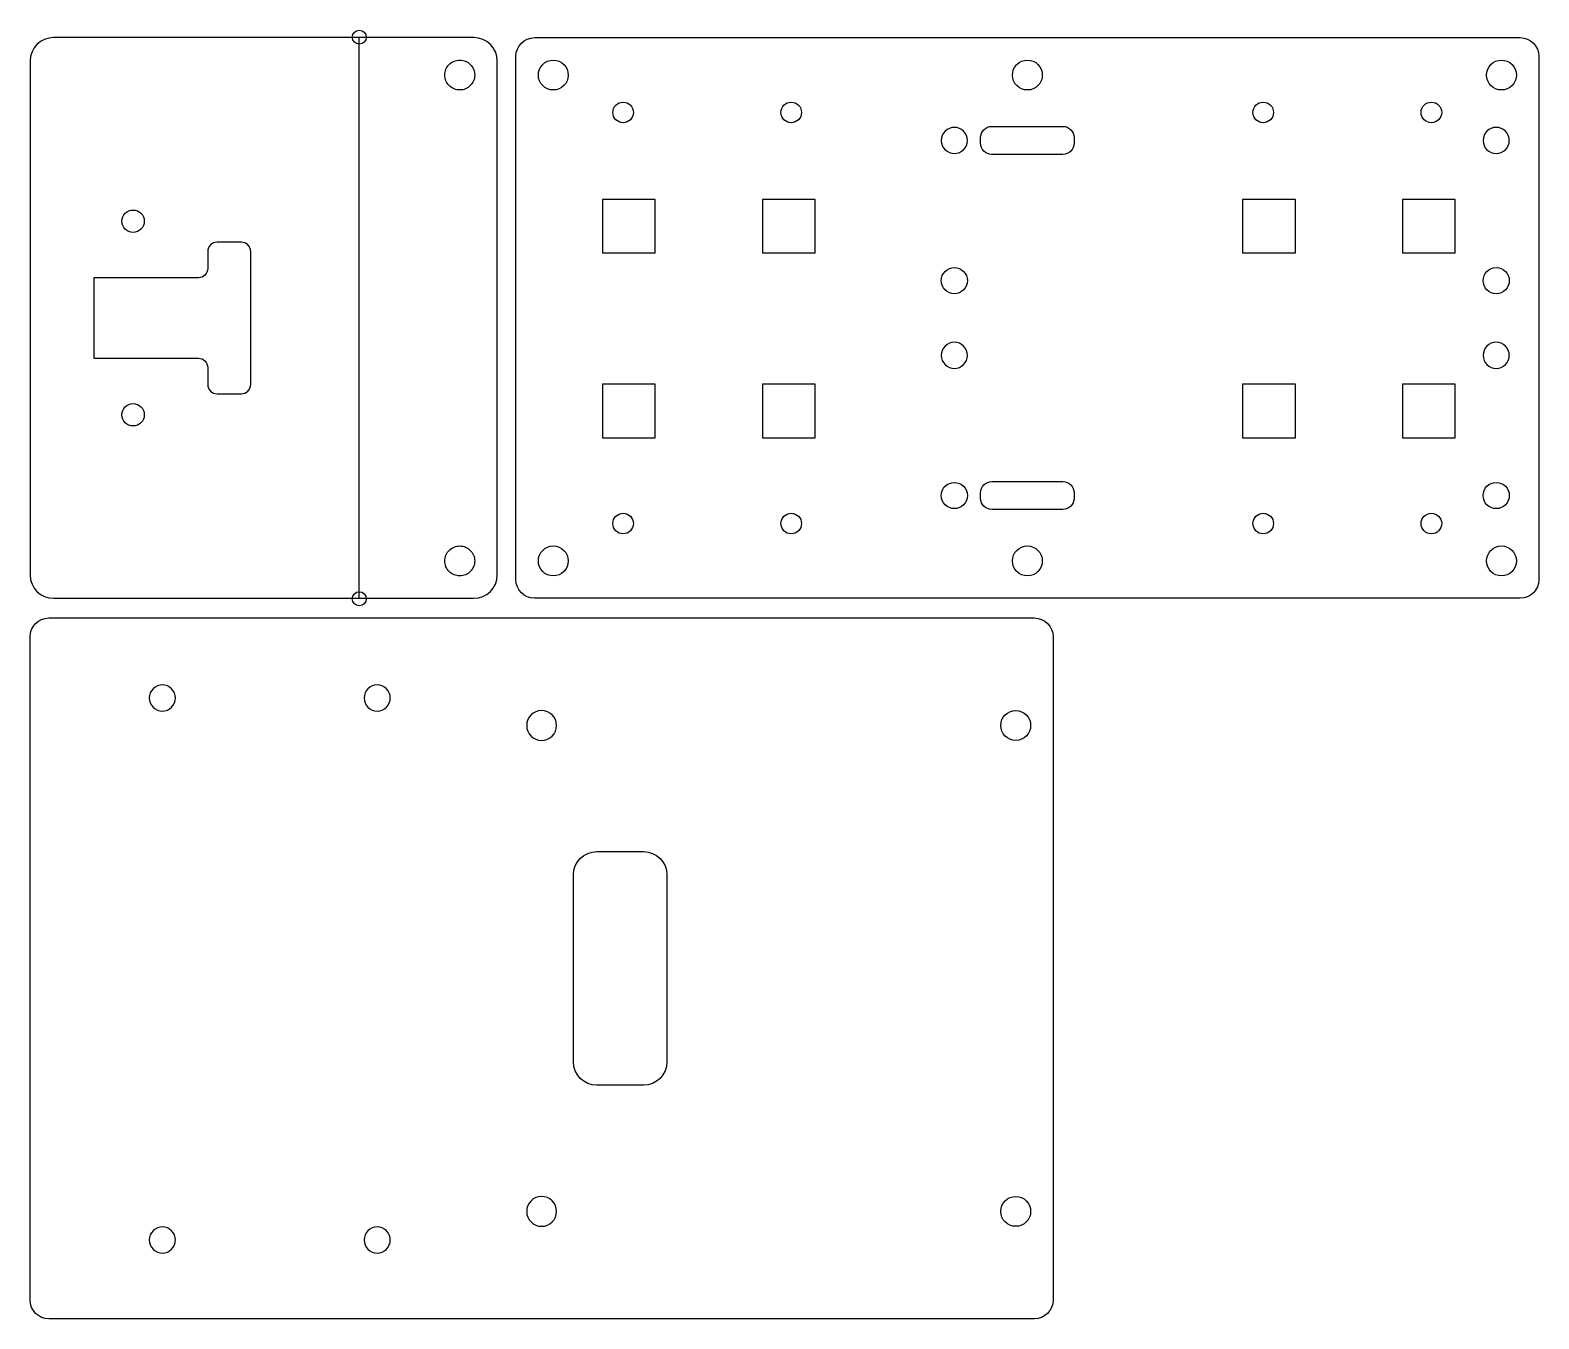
# Model space of a CAD drawing. Extents: x 24 to 186, y 78 to 216.
import ezdxf

# ---------------------------------------------------------------- set-up
doc = ezdxf.new("R2010")
doc.units = 0
doc.layers.add('Layer_1', color=7, linetype='CONTINUOUS')

msp = doc.modelspace()

# ---------------------------------------------------------------- linework, layer by layer
at = {"layer": 'Layer_1', "color": 7}
for p, q in [((71.575402, 215.307783), (26.575559, 215.307783)), ((60.059796, 215.357706), (60.059796, 215.357706)), ((78.075607, 215.307783), (183.57546, 215.307783)), ((76.076073, 157.30753), (76.076073, 213.306873)), ((185.574996, 213.306873), (185.574996, 157.30753)), ((24.075798, 212.806645), (24.075798, 157.807757)), ((74.07516, 157.807757), (74.07516, 212.806645)), ((88.647916, 207.308271), (88.647916, 207.308271)), ((106.647852, 207.308271), (106.647852, 207.308271)), ((157.175005, 207.308271), (157.175005, 207.308271)), ((175.174941, 207.308271), (175.174941, 207.308271)), ((127.024903, 205.807591), (134.624786, 205.807591)), ((125.824635, 204.007868), (125.824635, 204.607317)), ((135.825061, 204.607317), (135.825061, 204.007868)), ((134.624786, 202.8076), (127.024903, 202.8076)), ((90.987826, 197.999622), (85.343382, 197.999622)), ((85.343382, 197.999622), (85.343382, 192.262849)), ((90.987826, 192.262849), (90.987826, 197.999622)), ((108.109952, 197.999622), (102.465508, 197.999622)), ((102.465508, 197.999622), (102.465508, 192.262849)), ((108.109952, 192.262849), (108.109952, 197.999622)), ((159.514915, 197.999622), (153.870471, 197.999622)), ((153.870471, 197.999622), (153.870471, 192.262849)), ((159.514915, 192.262849), (159.514915, 197.999622)), ((176.637041, 197.999622), (170.992597, 197.999622)), ((170.992597, 197.999622), (170.992597, 192.262849)), ((176.637041, 192.262849), (176.637041, 197.999622)), ((33.890187, 195.662469), (33.890187, 195.662469)), ((43.080325, 192.414433), (43.080325, 190.613336)), ((46.681139, 193.413511), (44.08078, 193.413511)), ((47.680217, 178.201347), (47.680217, 192.414433)), ((85.343382, 192.262849), (90.987826, 192.262849)), ((102.465508, 192.262849), (108.109952, 192.262849)), ((153.870471, 192.262849), (159.514915, 192.262849)), ((170.992597, 192.262849), (176.637041, 192.262849)), ((42.081247, 189.614258), (30.906734, 189.614258)), ((30.906734, 189.614258), (30.906734, 181.001519)), ((30.906734, 181.001519), (42.081247, 181.001519)), ((43.080325, 180.001064), (43.080325, 178.201347)), ((43.080325, 180.001064), (43.080325, 180.001064)), ((90.987826, 178.231663), (85.343382, 178.231663)), ((85.343382, 178.231663), (85.343382, 172.49351)), ((90.987826, 172.49351), (90.987826, 178.231663)), ((108.109952, 178.231663), (102.465508, 178.231663)), ((102.465508, 178.231663), (102.465508, 172.49351)), ((108.109952, 172.49351), (108.109952, 178.231663)), ((159.514915, 178.231663), (153.870471, 178.231663)), ((153.870471, 178.231663), (153.870471, 172.49351)), ((159.514915, 172.49351), (159.514915, 178.231663)), ((176.637041, 178.231663), (170.992597, 178.231663)), ((170.992597, 178.231663), (170.992597, 172.49351)), ((176.637041, 172.49351), (176.637041, 178.231663)), ((44.08078, 177.200889), (46.681139, 177.200889)), ((33.890187, 174.95331), (33.890187, 174.95331)), ((85.343382, 172.49351), (90.987826, 172.49351)), ((102.465508, 172.49351), (108.109952, 172.49351)), ((153.870471, 172.49351), (159.514915, 172.49351)), ((170.992597, 172.49351), (176.637041, 172.49351)), ((125.824635, 166.008463), (125.824635, 166.607909)), ((127.024903, 167.80818), (134.624786, 167.80818)), ((135.825061, 166.607909), (135.825061, 166.008463)), ((134.624786, 164.808192), (127.024903, 164.808192)), ((88.647916, 163.307509), (88.647916, 163.307509)), ((106.647852, 163.307509), (106.647852, 163.307509)), ((157.175005, 163.307509), (157.175005, 163.307509)), ((175.174941, 163.307509), (175.174941, 163.307509)), ((26.575559, 155.307997), (71.575402, 155.307997)), ((60.059796, 155.258074), (60.059796, 155.258074)), ((183.57546, 155.307997), (78.075607, 155.307997)), ((26.07533, 153.202353), (131.573809, 153.202353)), ((24.075799, 80.202152), (24.075799, 151.20282)), ((133.574722, 151.20282), (133.574722, 80.202152)), ((84.738424, 128.201983), (89.737943, 128.201983)), ((82.237281, 105.70275), (82.237281, 125.702219)), ((92.237707, 125.702219), (92.237707, 105.70275)), ((89.737943, 103.20299), (84.738424, 103.20299)), ((131.573809, 78.202616), (26.07533, 78.202616))]:
    msp.add_line(p, q, dxfattribs=at)
at = {"layer": 'Layer_1', "color": 1}
msp.add_line((59.309796, 155.258077), (59.309796, 215.357703), dxfattribs=at)
at = {"layer": 'Layer_1', "color": 7}
for points in [[(26.575559, 215.307783), (25.19063, 215.307783), (24.075798, 214.192952), (24.075798, 212.806645)], [(58.559796, 215.357706), (58.559796, 215.771919), (58.895582, 216.107706), (59.309796, 216.107706)], [(59.309796, 214.607706), (58.895582, 214.607706), (58.559796, 214.943492), (58.559796, 215.357706)], [(59.309796, 216.107706), (59.724009, 216.107706), (60.059796, 215.771919), (60.059796, 215.357706)], [(60.059796, 215.357706), (60.059796, 214.943492), (59.724009, 214.607706), (59.309796, 214.607706)], [(74.07516, 212.806645), (74.07516, 214.192952), (72.960329, 215.307783), (71.575402, 215.307783)], [(76.076073, 213.306873), (76.076073, 214.414815), (76.967664, 215.307783), (78.075607, 215.307783)], [(183.57546, 215.307783), (184.683406, 215.307783), (185.574996, 214.414815), (185.574996, 213.306873)], [(68.462412, 211.30734), (68.462412, 211.731774), (68.630532, 212.138295), (68.930943, 212.438709)], [(68.930943, 212.438709), (69.231358, 212.739121), (69.637879, 212.907244), (70.062313, 212.907244)], [(70.062313, 212.907244), (70.48675, 212.907244), (70.893271, 212.739121), (71.193685, 212.438709)], [(71.193685, 212.438709), (71.494097, 212.138295), (71.662217, 211.731774), (71.662217, 211.30734)], [(78.475239, 211.30734), (78.475239, 212.190662), (79.191818, 212.907244), (80.075143, 212.907244)], [(80.075143, 212.907244), (80.958461, 212.907244), (81.675043, 212.190662), (81.675043, 211.30734)], [(129.22563, 211.30734), (129.22563, 212.190662), (129.942212, 212.907244), (130.825534, 212.907244)], [(130.825534, 212.907244), (131.708858, 212.907244), (132.425437, 212.190662), (132.425437, 211.30734)], [(179.974649, 211.30734), (179.974649, 212.190662), (180.691228, 212.907244), (181.574553, 212.907244)], [(181.574553, 212.907244), (182.459252, 212.907244), (183.174457, 212.190662), (183.174457, 211.30734)], [(68.930943, 210.17597), (68.630532, 210.476382), (68.462412, 210.8829), (68.462412, 211.30734)], [(70.062313, 209.707436), (69.637879, 209.707436), (69.231358, 209.875559), (68.930943, 210.17597)], [(71.193685, 210.17597), (70.893271, 209.875559), (70.48675, 209.707436), (70.062313, 209.707436)], [(71.662217, 211.30734), (71.662217, 210.8829), (71.494097, 210.476382), (71.193685, 210.17597)], [(80.075143, 209.707436), (79.191818, 209.707436), (78.475239, 210.424015), (78.475239, 211.30734)], [(81.675043, 211.30734), (81.675043, 210.424015), (80.958461, 209.707436), (80.075143, 209.707436)], [(130.825534, 209.707436), (129.940835, 209.707436), (129.22563, 210.424015), (129.22563, 211.30734)], [(132.425437, 211.30734), (132.425437, 210.424015), (131.708858, 209.707436), (130.825534, 209.707436)], [(181.574553, 209.707436), (180.691228, 209.707436), (179.974649, 210.424015), (179.974649, 211.30734)], [(183.174457, 211.30734), (183.174457, 210.424015), (182.457875, 209.707436), (181.574553, 209.707436)], [(86.44719, 207.308271), (86.44719, 207.914608), (86.940525, 208.407947), (87.546863, 208.407947)], [(87.546863, 208.407947), (88.154578, 208.407947), (88.647916, 207.914608), (88.647916, 207.308271)], [(104.447126, 207.308271), (104.447126, 207.914608), (104.940464, 208.407947), (105.546799, 208.407947)], [(105.546799, 208.407947), (106.154516, 208.407947), (106.647852, 207.914608), (106.647852, 207.308271)], [(154.974279, 207.308271), (154.974279, 207.914608), (155.467614, 208.407947), (156.073952, 208.407947)], [(156.073952, 208.407947), (156.681667, 208.407947), (157.175005, 207.914608), (157.175005, 207.308271)], [(172.974214, 207.308271), (172.974214, 207.914608), (173.467553, 208.407947), (174.073888, 208.407947)], [(174.073888, 208.407947), (174.681605, 208.407947), (175.174941, 207.914608), (175.174941, 207.308271)], [(87.546863, 206.20722), (86.940525, 206.20722), (86.44719, 206.700559), (86.44719, 207.308271)], [(88.647916, 207.308271), (88.647916, 206.700559), (88.154578, 206.20722), (87.546863, 206.20722)], [(105.546799, 206.20722), (104.940464, 206.20722), (104.447126, 206.700559), (104.447126, 207.308271)], [(106.647852, 207.308271), (106.647852, 206.700559), (106.154516, 206.20722), (105.546799, 206.20722)], [(156.073952, 206.20722), (155.467614, 206.20722), (154.974279, 206.700559), (154.974279, 207.308271)], [(157.175005, 207.308271), (157.175005, 206.700559), (156.681667, 206.20722), (156.073952, 206.20722)], [(174.073888, 206.20722), (173.467553, 206.20722), (172.974214, 206.700559), (172.974214, 207.308271)], [(175.174941, 207.308271), (175.174941, 206.700559), (174.681605, 206.20722), (174.073888, 206.20722)], [(122.021247, 205.297714), (121.758044, 205.034508), (121.610594, 204.678976), (121.610594, 204.308285)], [(123.010682, 205.706993), (122.638608, 205.706993), (122.283076, 205.55954), (122.021247, 205.297714)], [(124.00011, 205.297714), (123.738284, 205.55954), (123.381372, 205.706993), (123.010682, 205.706993)], [(124.410766, 204.308285), (124.410766, 204.678976), (124.263317, 205.034508), (124.00011, 205.297714)], [(125.824635, 204.607317), (125.824635, 205.272909), (126.36069, 205.807591), (127.024903, 205.807591)], [(134.624786, 205.807591), (135.288999, 205.807591), (135.825061, 205.272909), (135.825061, 204.607317)], [(180.020124, 205.297714), (179.758298, 205.034508), (179.610845, 204.678976), (179.610845, 204.308285)], [(181.010933, 205.706993), (180.638865, 205.706993), (180.28333, 205.55954), (180.020124, 205.297714)], [(182.000364, 205.297714), (181.738538, 205.55954), (181.381626, 205.706993), (181.010933, 205.706993)], [(182.41102, 204.308285), (182.41102, 204.678976), (182.26357, 205.034508), (182.000364, 205.297714)], [(121.610594, 204.308285), (121.610594, 203.936212), (121.758044, 203.58068), (122.01987, 203.317471)], [(124.00011, 203.317471), (124.263317, 203.58068), (124.410766, 203.936212), (124.410766, 204.306905)], [(127.024903, 202.8076), (126.36069, 202.8076), (125.824635, 203.342275), (125.824635, 204.007868)], [(135.825061, 204.007868), (135.825061, 203.342275), (135.288999, 202.8076), (134.624786, 202.8076)], [(179.610845, 204.308285), (179.610845, 203.936212), (179.758298, 203.58068), (180.020124, 203.317471)], [(182.000364, 203.317471), (182.262193, 203.58068), (182.409643, 203.936212), (182.409643, 204.306905)], [(122.021247, 203.317471), (122.283076, 203.055645), (122.639988, 202.908198), (123.010682, 202.908198)], [(123.010682, 202.908198), (123.381372, 202.908198), (123.738284, 203.055645), (124.00011, 203.317471)], [(180.020124, 203.317471), (180.28333, 203.055645), (180.638865, 202.908198), (181.010933, 202.908198)], [(181.010933, 202.908198), (181.381626, 202.908198), (181.738538, 203.055645), (182.000364, 203.317471)], [(33.890187, 195.662469), (33.890187, 196.325308), (34.42762, 196.861364), (35.090458, 196.861364)], [(35.090458, 194.462198), (34.42762, 194.462198), (33.890187, 194.999634), (33.890187, 195.662469)], [(35.090458, 196.861364), (35.753294, 196.861364), (36.28935, 196.325308), (36.28935, 195.662469)], [(36.28935, 195.662469), (36.28935, 194.999634), (35.753294, 194.462198), (35.090458, 194.462198)], [(44.08078, 193.413511), (43.528186, 193.413511), (43.080325, 192.965647), (43.080325, 192.414433)], [(47.680217, 192.414433), (47.680217, 192.965647), (47.23373, 193.413511), (46.681139, 193.413511)], [(43.080325, 190.613336), (43.080325, 190.062122), (42.633841, 189.614258), (42.081247, 189.614258)], [(122.021247, 190.297767), (122.283076, 190.559595), (122.639988, 190.707045), (123.010682, 190.707045)], [(123.010682, 190.707045), (123.381372, 190.707045), (123.738284, 190.559595), (124.00011, 190.297767)], [(180.020124, 190.297767), (180.28333, 190.559595), (180.638865, 190.707045), (181.010933, 190.707045)], [(181.010933, 190.707045), (181.381626, 190.707045), (181.738538, 190.559595), (182.000364, 190.297767)], [(121.610594, 189.306958), (121.610594, 189.679028), (121.758044, 190.034563), (122.01987, 190.297767)], [(122.021247, 188.317526), (121.758044, 188.579355), (121.610594, 188.936267), (121.610594, 189.306958)], [(124.00011, 190.297767), (124.263317, 190.034563), (124.410766, 189.679028), (124.410766, 189.306958)], [(124.410766, 189.306958), (124.410766, 188.936267), (124.263317, 188.580729), (124.00011, 188.317526)], [(179.610845, 189.306958), (179.610845, 189.679028), (179.758298, 190.034563), (180.020124, 190.297767)], [(180.020124, 188.317526), (179.758298, 188.579355), (179.610845, 188.936267), (179.610845, 189.306958)], [(182.000364, 190.297767), (182.262193, 190.034563), (182.409643, 189.679028), (182.409643, 189.306958)], [(182.41102, 189.306958), (182.41102, 188.936267), (182.26357, 188.580729), (182.000364, 188.317526)], [(123.010682, 187.90687), (122.638608, 187.90687), (122.283076, 188.054323), (122.021247, 188.317526)], [(124.00011, 188.317526), (123.738284, 188.055697), (123.381372, 187.908247), (123.010682, 187.908247)], [(181.010933, 187.90687), (180.638865, 187.90687), (180.28333, 188.054323), (180.020124, 188.317526)], [(182.000364, 188.317526), (181.738538, 188.055697), (181.381626, 187.908247), (181.010933, 187.908247)], [(123.010682, 182.707533), (122.638608, 182.707533), (122.283076, 182.560083), (122.021247, 182.298254)], [(124.00011, 182.298254), (123.738284, 182.560083), (123.381372, 182.707533), (123.010682, 182.707533)], [(181.010933, 182.707533), (180.638865, 182.707533), (180.28333, 182.560083), (180.020124, 182.298254)], [(182.000364, 182.298254), (181.738538, 182.560083), (181.381626, 182.707533), (181.010933, 182.707533)], [(42.081247, 181.001519), (42.633841, 181.001519), (43.080325, 180.553658), (43.080325, 180.001064)], [(122.021247, 182.298254), (121.758044, 182.035051), (121.610594, 181.679513), (121.610594, 181.307445)], [(121.610594, 181.307445), (121.610594, 180.936755), (121.758044, 180.579842), (122.01987, 180.318013)], [(124.410766, 181.307445), (124.410766, 181.679513), (124.263317, 182.035051), (124.00011, 182.296874)], [(124.00011, 180.318013), (124.263317, 180.579842), (124.410766, 180.936755), (124.410766, 181.307445)], [(180.020124, 182.298254), (179.758298, 182.035051), (179.610845, 181.679513), (179.610845, 181.307445)], [(179.610845, 181.307445), (179.610845, 180.936755), (179.758298, 180.579842), (180.020124, 180.318013)], [(182.41102, 181.307445), (182.41102, 181.679513), (182.26357, 182.035051), (182.000364, 182.296874)], [(182.000364, 180.318013), (182.262193, 180.579842), (182.409643, 180.936755), (182.409643, 181.307445)], [(122.021247, 180.318013), (122.283076, 180.05481), (122.639988, 179.907357), (123.010682, 179.907357)], [(123.010682, 179.907357), (123.381372, 179.907357), (123.738284, 180.05481), (124.00011, 180.318013)], [(180.020124, 180.318013), (180.28333, 180.05481), (180.638865, 179.907357), (181.010933, 179.907357)], [(181.010933, 179.907357), (181.381626, 179.907357), (181.738538, 180.05481), (182.000364, 180.318013)], [(43.080325, 178.201347), (43.080325, 177.648753), (43.528186, 177.200889), (44.08078, 177.200889)], [(46.681139, 177.200889), (47.23373, 177.200889), (47.680217, 177.648753), (47.680217, 178.201347)], [(33.890187, 174.95331), (33.890187, 175.616143), (34.42762, 176.152205), (35.090458, 176.152205)], [(35.090458, 176.152205), (35.753294, 176.152205), (36.28935, 175.616143), (36.28935, 174.95331)], [(35.090458, 173.753036), (34.42762, 173.753036), (33.890187, 174.290472), (33.890187, 174.95331)], [(36.28935, 174.95331), (36.28935, 174.290472), (35.753294, 173.753036), (35.090458, 173.753036)], [(121.610594, 166.307498), (121.610594, 166.678191), (121.758044, 167.035103), (122.01987, 167.296926)], [(122.021247, 167.296926), (122.283076, 167.560135), (122.639988, 167.707585), (123.010682, 167.707585)], [(123.010682, 167.707585), (123.381372, 167.707585), (123.738284, 167.560135), (124.00011, 167.296926)], [(124.00011, 167.296926), (124.263317, 167.035103), (124.410766, 166.678191), (124.410766, 166.307498)], [(125.824635, 166.607909), (125.824635, 167.272125), (126.36069, 167.80818), (127.024903, 167.80818)], [(134.624786, 167.80818), (135.288999, 167.80818), (135.825061, 167.272125), (135.825061, 166.607909)], [(179.610845, 166.307498), (179.610845, 166.678191), (179.758298, 167.035103), (180.020124, 167.296926)], [(180.020124, 167.296926), (180.28333, 167.560135), (180.638865, 167.707585), (181.010933, 167.707585)], [(181.010933, 167.707585), (181.381626, 167.707585), (181.738538, 167.560135), (182.000364, 167.296926)], [(182.000364, 167.296926), (182.262193, 167.035103), (182.409643, 166.678191), (182.409643, 166.307498)], [(122.021247, 165.318066), (121.758044, 165.579895), (121.610594, 165.936804), (121.610594, 166.307498)], [(123.010682, 164.907413), (122.638608, 164.907413), (122.283076, 165.05486), (122.021247, 165.318066)], [(124.00011, 165.318066), (123.738284, 165.05486), (123.381372, 164.907413), (123.010682, 164.907413)], [(124.410766, 166.307498), (124.410766, 165.935427), (124.263317, 165.579895), (124.00011, 165.318066)], [(127.024903, 164.808192), (126.36069, 164.808192), (125.824635, 165.34287), (125.824635, 166.008463)], [(135.825061, 166.008463), (135.825061, 165.34287), (135.288999, 164.808192), (134.624786, 164.808192)], [(180.020124, 165.318066), (179.758298, 165.579895), (179.610845, 165.936804), (179.610845, 166.307498)], [(181.010933, 164.907413), (180.638865, 164.907413), (180.28333, 165.05486), (180.020124, 165.318066)], [(182.000364, 165.318066), (181.738538, 165.05486), (181.381626, 164.907413), (181.010933, 164.907413)], [(182.41102, 166.307498), (182.41102, 165.935427), (182.26357, 165.579895), (182.000364, 165.318066)], [(86.44719, 163.307509), (86.44719, 163.915224), (86.940525, 164.407182), (87.546863, 164.407182)], [(87.546863, 162.207833), (86.940525, 162.207833), (86.44719, 162.699792), (86.44719, 163.307509)], [(87.546863, 164.407182), (88.154578, 164.407182), (88.647916, 163.915224), (88.647916, 163.307509)], [(88.647916, 163.307509), (88.647916, 162.699792), (88.154578, 162.207833), (87.546863, 162.207833)], [(104.447126, 163.307509), (104.447126, 163.915224), (104.940464, 164.407182), (105.546799, 164.407182)], [(105.546799, 162.207833), (104.940464, 162.207833), (104.447126, 162.699792), (104.447126, 163.307509)], [(105.546799, 164.407182), (106.154516, 164.407182), (106.647852, 163.915224), (106.647852, 163.307509)], [(106.647852, 163.307509), (106.647852, 162.699792), (106.154516, 162.207833), (105.546799, 162.207833)], [(154.974279, 163.307509), (154.974279, 163.915224), (155.467614, 164.407182), (156.073952, 164.407182)], [(156.073952, 162.207833), (155.467614, 162.207833), (154.974279, 162.699792), (154.974279, 163.307509)], [(156.073952, 164.407182), (156.681667, 164.407182), (157.175005, 163.915224), (157.175005, 163.307509)], [(157.175005, 163.307509), (157.175005, 162.699792), (156.681667, 162.207833), (156.073952, 162.207833)], [(172.974214, 163.307509), (172.974214, 163.915224), (173.467553, 164.407182), (174.073888, 164.407182)], [(174.073888, 162.207833), (173.467553, 162.207833), (172.974214, 162.699792), (172.974214, 163.307509)], [(174.073888, 164.407182), (174.681605, 164.407182), (175.174941, 163.915224), (175.174941, 163.307509)], [(175.174941, 163.307509), (175.174941, 162.699792), (174.681605, 162.207833), (174.073888, 162.207833)], [(68.462412, 159.307063), (68.462412, 159.7315), (68.630532, 160.138018), (68.930943, 160.438432)], [(68.930943, 160.438432), (69.231358, 160.738844), (69.637879, 160.906964), (70.062313, 160.906964)], [(70.062313, 160.906964), (70.48675, 160.906964), (70.893271, 160.738844), (71.193685, 160.438432)], [(71.193685, 160.438432), (71.494097, 160.138018), (71.662217, 159.7315), (71.662217, 159.307063)], [(78.475239, 159.307063), (78.475239, 160.191765), (79.191818, 160.906964), (80.075143, 160.906964)], [(80.075143, 160.908344), (80.958461, 160.908344), (81.675043, 160.191765), (81.675043, 159.30844)], [(129.22563, 159.307063), (129.22563, 160.191765), (129.942212, 160.906964), (130.825534, 160.906964)], [(130.825534, 160.908344), (131.708858, 160.908344), (132.425437, 160.191765), (132.425437, 159.30844)], [(179.974649, 159.307063), (179.974649, 160.191765), (180.691228, 160.906964), (181.574553, 160.906964)], [(181.574553, 160.908344), (182.459252, 160.908344), (183.174457, 160.191765), (183.174457, 159.30844)], [(68.930943, 158.17569), (68.630532, 158.476107), (68.462412, 158.882626), (68.462412, 159.307063)], [(71.662217, 159.307063), (71.662217, 158.882626), (71.494097, 158.476107), (71.193685, 158.17569)], [(80.075143, 157.707159), (79.191818, 157.707159), (78.475239, 158.423741), (78.475239, 159.307063)], [(81.675043, 159.307063), (81.675043, 158.423741), (80.958461, 157.708539), (80.075143, 157.708539)], [(130.825534, 157.707159), (129.940835, 157.707159), (129.22563, 158.423741), (129.22563, 159.307063)], [(132.425437, 159.307063), (132.425437, 158.423741), (131.708858, 157.708539), (130.825534, 157.708539)], [(181.574553, 157.707159), (180.691228, 157.707159), (179.974649, 158.423741), (179.974649, 159.307063)], [(183.174457, 159.307063), (183.174457, 158.423741), (182.457875, 157.708539), (181.574553, 157.708539)], [(24.075798, 157.807757), (24.075798, 156.422828), (25.19063, 155.307997), (26.575559, 155.307997)], [(70.062313, 157.707159), (69.637879, 157.707159), (69.231358, 157.876659), (68.930943, 158.17569)], [(71.193685, 158.17569), (70.893271, 157.875279), (70.48675, 157.707159), (70.062313, 157.707159)], [(71.575402, 155.307997), (72.960329, 155.307997), (74.07516, 156.422828), (74.07516, 157.807757)], [(78.075607, 155.307997), (76.967664, 155.307997), (76.076073, 156.199585), (76.076073, 157.30753)], [(185.574996, 157.30753), (185.574996, 156.199585), (184.683406, 155.307997), (183.57546, 155.307997)], [(58.559796, 155.258074), (58.559796, 155.672288), (58.895582, 156.008074), (59.309796, 156.008074)], [(59.309796, 154.508074), (58.895582, 154.508074), (58.559796, 154.843861), (58.559796, 155.258074)], [(59.309796, 156.008074), (59.724009, 156.008074), (60.059796, 155.672288), (60.059796, 155.258074)], [(60.059796, 155.258074), (60.059796, 154.843861), (59.724009, 154.508074), (59.309796, 154.508074)], [(24.075799, 151.20282), (24.075799, 152.31076), (24.967389, 153.202353), (26.07533, 153.202353)], [(131.573809, 153.202353), (132.681751, 153.202353), (133.574722, 152.31076), (133.574722, 151.20282)], [(37.234684, 145.632789), (36.972858, 145.370961), (36.825408, 145.014048), (36.825408, 144.643358)], [(38.225496, 146.043445), (37.853425, 146.043445), (37.49789, 145.895993), (37.234684, 145.632789)], [(39.214927, 145.632789), (38.951721, 145.895993), (38.596186, 146.043445), (38.225496, 146.043445)], [(39.624203, 144.643358), (39.624203, 145.014048), (39.476753, 145.370961), (39.214927, 145.632789)], [(60.234144, 145.632789), (59.972318, 145.370961), (59.824868, 145.014048), (59.824868, 144.643358)], [(61.224953, 146.043445), (60.852885, 146.043445), (60.49735, 145.895993), (60.235524, 145.632789)], [(62.214385, 145.632789), (61.952559, 145.895993), (61.595646, 146.043445), (61.224953, 146.043445)], [(62.625041, 144.643358), (62.625041, 145.014048), (62.477591, 145.370961), (62.214385, 145.632789)], [(36.825408, 144.643358), (36.825408, 144.271287), (36.972858, 143.915752), (37.234684, 143.653926)], [(39.214927, 143.653926), (39.476753, 143.915752), (39.624203, 144.272665), (39.624203, 144.643358)], [(59.824868, 144.643358), (59.824868, 144.271287), (59.972318, 143.915752), (60.234144, 143.653926)], [(62.214385, 143.653926), (62.477591, 143.915752), (62.625041, 144.272665), (62.625041, 144.643358)], [(37.234684, 143.653926), (37.49789, 143.39072), (37.853425, 143.24327), (38.224116, 143.24327)], [(38.225496, 143.24327), (38.596186, 143.24327), (38.951721, 143.39072), (39.214927, 143.653926)], [(60.234144, 143.653926), (60.49735, 143.39072), (60.854263, 143.24327), (61.224956, 143.24327)], [(61.224953, 143.24327), (61.595646, 143.24327), (61.952559, 143.39072), (62.214385, 143.653926)], [(78.825259, 143.302526), (77.941938, 143.302526), (77.225356, 142.585947), (77.225356, 141.702622)], [(80.42516, 141.702622), (80.42516, 142.585947), (79.708581, 143.302526), (78.825259, 143.302526)], [(127.974375, 141.702622), (127.974375, 142.585947), (128.690954, 143.302526), (129.574279, 143.302526)], [(129.574279, 143.302526), (130.457598, 143.302526), (131.174177, 142.585947), (131.174177, 141.702622)], [(77.225356, 141.702622), (77.225356, 140.817923), (77.941938, 140.102721), (78.825259, 140.102721)], [(78.825259, 140.102721), (79.708581, 140.102721), (80.42516, 140.819303), (80.42516, 141.702622)], [(129.574279, 140.102721), (128.690954, 140.102721), (127.974375, 140.819303), (127.974375, 141.702622)], [(131.174177, 141.702622), (131.174177, 140.817923), (130.457598, 140.102721), (129.574279, 140.102721)], [(82.237281, 125.702219), (82.237281, 127.087149), (83.353492, 128.201983), (84.738424, 128.201983)], [(89.737943, 128.201983), (91.122873, 128.201983), (92.237707, 127.087149), (92.237707, 125.702219)], [(84.738424, 103.20299), (83.353492, 103.20299), (82.237281, 104.317824), (82.237281, 105.70275)], [(92.237707, 105.70275), (92.237707, 104.317824), (91.122873, 103.20299), (89.737943, 103.20299)], [(78.825259, 91.302249), (77.941938, 91.302249), (77.225356, 90.58567), (77.225356, 89.702348)], [(80.42516, 89.702348), (80.42516, 90.58567), (79.708581, 91.302249), (78.825259, 91.302249)], [(127.974375, 89.702348), (127.974375, 90.58567), (128.690954, 91.302249), (129.574279, 91.302249)], [(129.574279, 91.302249), (130.457598, 91.302249), (131.174177, 90.58567), (131.174177, 89.702348)], [(77.225356, 89.702348), (77.225356, 88.819026), (77.941938, 88.102444), (78.825259, 88.102444)], [(78.825259, 88.102444), (79.708581, 88.102444), (80.42516, 88.819026), (80.42516, 89.702348)], [(129.574279, 88.102444), (128.690954, 88.102444), (127.974375, 88.819026), (127.974375, 89.702348)], [(131.174177, 89.702348), (131.174177, 88.819026), (130.457598, 88.102444), (129.574279, 88.102444)], [(37.234684, 87.633913), (36.972858, 87.370707), (36.825408, 87.015172), (36.825408, 86.643101)], [(38.225496, 88.043189), (37.853425, 88.043189), (37.49789, 87.895739), (37.234684, 87.633913)], [(39.214927, 87.633913), (38.951721, 87.895739), (38.596186, 88.043189), (38.225496, 88.043189)], [(39.624203, 86.643101), (39.624203, 87.015172), (39.476753, 87.370707), (39.214927, 87.633913)], [(60.234144, 87.633913), (59.972318, 87.370707), (59.824868, 87.015172), (59.824868, 86.643101)], [(61.224953, 88.043189), (60.852885, 88.043189), (60.49735, 87.895739), (60.235524, 87.633913)], [(62.214385, 87.633913), (61.952559, 87.895739), (61.595646, 88.043189), (61.224953, 88.043189)], [(62.625041, 86.643101), (62.625041, 87.015172), (62.477591, 87.370707), (62.214385, 87.633913)], [(36.825408, 86.643101), (36.825408, 86.272411), (36.972858, 85.915499), (37.234684, 85.653672)], [(37.234684, 85.653672), (37.49789, 85.390466), (37.853425, 85.243014), (38.224116, 85.243014)], [(38.225496, 85.243014), (38.596186, 85.243014), (38.951721, 85.390466), (39.214927, 85.653672)], [(39.214927, 85.653672), (39.476753, 85.915499), (39.624203, 86.272411), (39.624203, 86.643101)], [(59.824868, 86.643101), (59.824868, 86.272411), (59.972318, 85.915499), (60.234144, 85.653672)], [(60.234144, 85.653672), (60.49735, 85.390466), (60.854263, 85.243014), (61.224956, 85.243014)], [(61.224953, 85.243014), (61.595646, 85.243014), (61.952559, 85.390466), (62.214385, 85.653672)], [(62.214385, 85.653672), (62.477591, 85.915499), (62.625041, 86.272411), (62.625041, 86.643101)], [(26.07533, 78.202616), (24.967389, 78.202616), (24.075799, 79.09421), (24.075799, 80.202152)], [(133.574722, 80.202152), (133.574722, 79.09421), (132.681751, 78.202616), (131.573809, 78.202616)]]:
    msp.add_open_spline(points, degree=3, dxfattribs=at)

doc.saveas('drawing.dxf')
